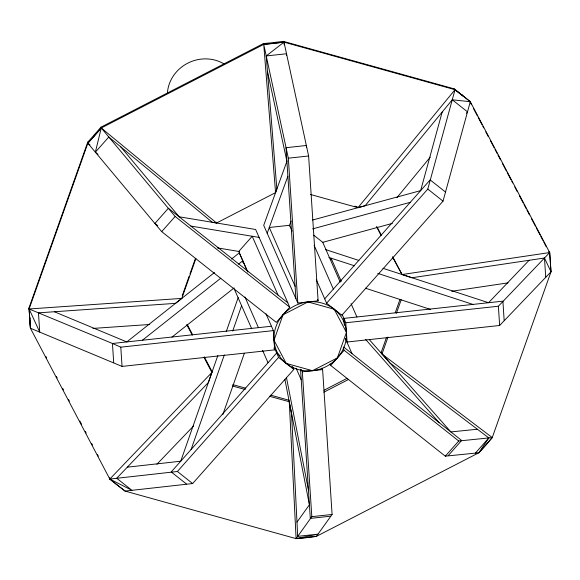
<?xml version="1.0" encoding="UTF-8"?>
<svg xmlns="http://www.w3.org/2000/svg" width="580" height="580" viewBox="0 0 580 580"><rect width="100%" height="100%" fill="white"/><g stroke="black" fill="none" stroke-linecap="round" stroke-linejoin="round"><path stroke-width="0.87" d="M120.799 146.899L179.162 216.789L255.628 229.484L289.746 307.204L276.298 322.371L161.697 231.63L95.352 152.178L101.261 127.991L100.942 127.194L263.414 43.587L273.608 42.594L273.927 43.398L263.733 44.392L101.261 127.991L87.856 143.195L29.109 308.973L30.414 328.222L109.809 479.058L117.45 485.279M462.797 95.801L461.905 94.844L470.293 101.71L443.026 201.137L341.845 315.266L326.613 303.202L427.801 189.08L455.032 89.69L454.387 88.921L283.366 41.376L273.303 42.579L273.949 43.348L284.012 42.144L455.032 89.69L470.293 101.71L549.688 252.554L551 271.795L492.253 437.581L485.649 445.346M442.163 112.071L420.638 190.617L312.548 220.037M217.841 355.518L180.728 461.216L127.332 467.168M226.222 331.651L238.192 297.562M191.088 449.529L224.315 354.916M232.689 331.057L241.671 305.486M222.785 414.707L244.332 353.343M29.645 317.702L29.754 318.754L29 307.929L87.747 142.151L94.489 134.698L94.598 135.742L87.856 143.195L95.352 152.178L98.02 154.374M182.265 295.662L189.174 276.145M189.957 273.934L195.482 258.332M266.002 313.824L273.376 330.614L274.637 349.87L122.054 366.408L39.73 332.101L38.468 312.845L175.508 303.362L181.801 298.403L195.888 258.528M386.49 337.466L381.089 352.734L389.861 362.892L488.853 437.929L492.253 437.581L381.995 354.003L388.005 337.038M395.205 312.867L400.004 299.302M396.408 313.287L401.215 299.722M267.192 233.254L287.883 176.153M289.297 226.019L291.124 220.98M306.32 537.689L316.375 536.384L478.848 452.77L488.853 437.929L458.736 441.003L445.288 456.17L330.687 365.436L330.049 363.979M321.965 368.14L322.611 369.598L332.094 514.46L316.375 536.384L296.097 538.624L125.077 491.086L117.501 485.257M296.982 522.109L309.408 504.781L284.903 379.429M310.525 194.503L357.99 207.669L455.032 89.69L462.746 95.831L454.387 88.921M470.293 101.71L452.27 99.789L365.132 205.726L357.976 207.691M396.981 197.577L430.237 157.151M466.349 113.238L467.495 111.846L452.27 99.789M100.942 127.194L94.25 134.893L94.576 135.698L101.261 127.991L216.572 223.017L212.287 222.292L108.801 137.01L95.352 152.178M332.094 514.46L311.815 516.657L296.097 538.624L306.298 537.733M445.288 456.17L478.848 452.77L492.253 437.581M161.697 231.63L175.145 216.463L101.261 127.991M324.699 298.838L430.15 179.894L445.382 191.951M109.685 477.71L109.809 479.058L177.407 471.497L278.589 357.374L274.13 347.202M204.262 356.787L211.787 371.084L211.91 372.433L109.809 479.058L125.077 491.086L192.632 483.553L293.821 369.431L292.537 366.517M330.687 365.436L344.136 350.269L343.179 348.08M448.202 455.634L461.651 440.466L343.614 347.007M475.404 453.096L488.853 437.929M342.062 314.258L345.796 322.77L498.379 306.233L549.688 252.554L548.803 251.589M345.462 338.379L347.058 342.019L499.641 325.481L551 271.795L549.688 252.554L402.056 274.529L392.392 256.889M478.848 452.77L485.67 445.389M529.112 260.297L488.556 302.716L382.945 268.286M156.875 464.283L193.655 425.872M214.499 272.498L126.781 341.924L54.353 311.75M231.478 259.064L239.264 252.902L247.102 270.766M142.404 340.235L220.835 278.161M238.503 264.183L242.744 260.826L242.853 262.58M171.934 337.118L234.11 287.912M216.224 222.198L216.543 222.995L275.572 192.632L276.863 189.044L266.235 55.948L284.012 42.144L283.366 41.376M324.002 390.238L347.123 378.327M323.894 392.16L348.616 379.429M312.555 228.904L410.277 202.311M322.552 242.389L392.348 223.394M551 271.795L544.475 258.006L411.93 277.74L402.056 274.529L392.863 257.056M451.704 291.254L508.123 282.859M267.467 71.383L286.911 161.312L263.712 225.323L297.83 303.043L318.108 300.839L308.618 155.984L284.012 42.144L263.733 44.392L263.414 43.587M275.254 191.835L275.572 192.632L263.733 44.392L266.235 55.948L286.513 53.752L286.658 55.55M266.235 55.948L288.34 158.18L308.618 155.984M271.454 326.243L112.44 343.483L29.109 308.973L29 307.929M113.702 362.732L112.44 343.483L120.792 347.152L273.376 330.614M301.368 369.612L302.332 371.795L322.611 369.598M330.571 516.2L310.3 518.397L300.527 369.192M477.376 429.229L450.885 431.933L369.366 339.699M181.801 298.403L29.109 308.973L39.73 332.101L30.414 328.222L29.674 317.412L30.414 328.222M92.923 328.418L149.72 324.488M190.9 226.084L259.108 237.416M217.319 247.87L239.46 251.553M354.757 206.183L357.345 206.9M232.812 384.627L245.753 388.223M270.78 395.183L288.898 400.229L291.559 413.504L297.692 536.355L317.97 534.158L296.097 538.624L289.268 401.744L269.425 396.249M232.319 385.932L245.26 389.535M325.423 249.53L358.904 260.449M328.882 257.455L354.605 265.836M377.754 273.383L472.925 304.413M365.298 288.166L430.462 309.408M109.809 479.058L131.935 490.317L116.71 478.261L208.343 382.561L211.91 372.433L203.971 357.352M427.801 189.08L443.026 201.137M313.758 235.212L322.755 242.331L340.206 282.09M287.825 302.832L168.388 208.263L154.947 223.43L157.774 225.671M175.145 216.463L289.746 307.204M344.136 350.269L458.736 441.003M280.133 355.743L276.667 353.002L171.216 471.939L186.448 484.003M278.589 357.374L293.821 369.431M177.407 471.497L192.632 483.553M89.951 144.92L87.856 143.195L87.747 142.151M365.552 339.373L439.14 422.639M469.409 100.746L471.511 104.741M473.606 108.728L477.391 115.913M478.232 117.508L482.009 124.693M482.85 126.288L483.691 127.883M485.793 131.87L488.309 136.662M490.412 140.65L494.189 147.835M495.03 149.43L497.132 153.424M497.974 155.019L500.497 159.804M502.592 163.799L506.376 170.984M507.217 172.579L510.995 179.764M511.836 181.359L512.676 182.954M514.779 186.941L517.295 191.733M519.397 195.721L523.174 202.906M524.015 204.501L526.118 208.495M526.959 210.09L529.482 214.875M531.577 218.87L535.362 226.055M536.203 227.65L539.98 234.827M540.821 236.43L542.923 240.417M543.764 242.012L546.28 246.804M376.986 226.874L381.161 234.82M376.514 226.707L381.111 235.444M187.115 324.242L192.582 334.624M186.825 324.8L192.263 335.117M45.834 356.395L46.675 357.99M56.333 376.348L57.173 377.942M62.633 388.317L63.474 389.92M68.52 399.497L69.353 401.092M79.859 421.044L81.541 424.234M85.318 431.418L86.159 433.013M91.618 443.388L92.459 444.983M97.498 454.56L98.339 456.155M341.279 281.365L331.1 258.173L331.216 259.927M351.096 303.731L356.918 316.985M314.07 245.188L333.34 289.087M345.462 338.742L352.009 353.648M316.339 279.792L326.613 303.202M292.102 231.087L289.558 225.286L269.279 227.483L295.097 286.295M317.463 299.382L318.108 300.839M278.037 295.075L252.22 236.27L238.771 251.437L247.863 272.143M296.133 368.206L301.223 379.798M273.999 348.413L274.637 349.87M244.97 297.011L258.419 327.656M262.573 350.327L268.025 362.754M234.233 288.927L251.684 328.686M286.426 377.355L308.437 489.94M284.012 42.144L284.222 44.841M544.475 258.006L545.736 277.255M504.158 320.414L502.896 301.165L343.882 318.398L344.339 325.394M498.379 306.233L499.641 325.481M345.796 322.77L347.058 342.019M306.421 147.305L306.298 145.5L286.02 147.697L295.909 298.671M288.34 158.18L297.83 303.043M302.332 371.795L311.815 516.657M120.792 347.152L122.054 366.408M167.424 92.88A36.67 34.191 -23.7 0 1 187.876 63.111A36.67 34.191 -23.7 0 1 224.228 64.025M283.018 314.788L274.007 340.243L286.201 363.399L312.468 370.7L337.415 357.853L346.427 332.391L334.232 309.234L307.965 301.941L283.018 314.788A36.67 34.191 -23.7 0 0 303.021 370.54A36.67 34.191 -23.7 0 0 344.614 323.633A36.67 34.191 -23.7 0 0 283.018 314.788"/></g></svg>
